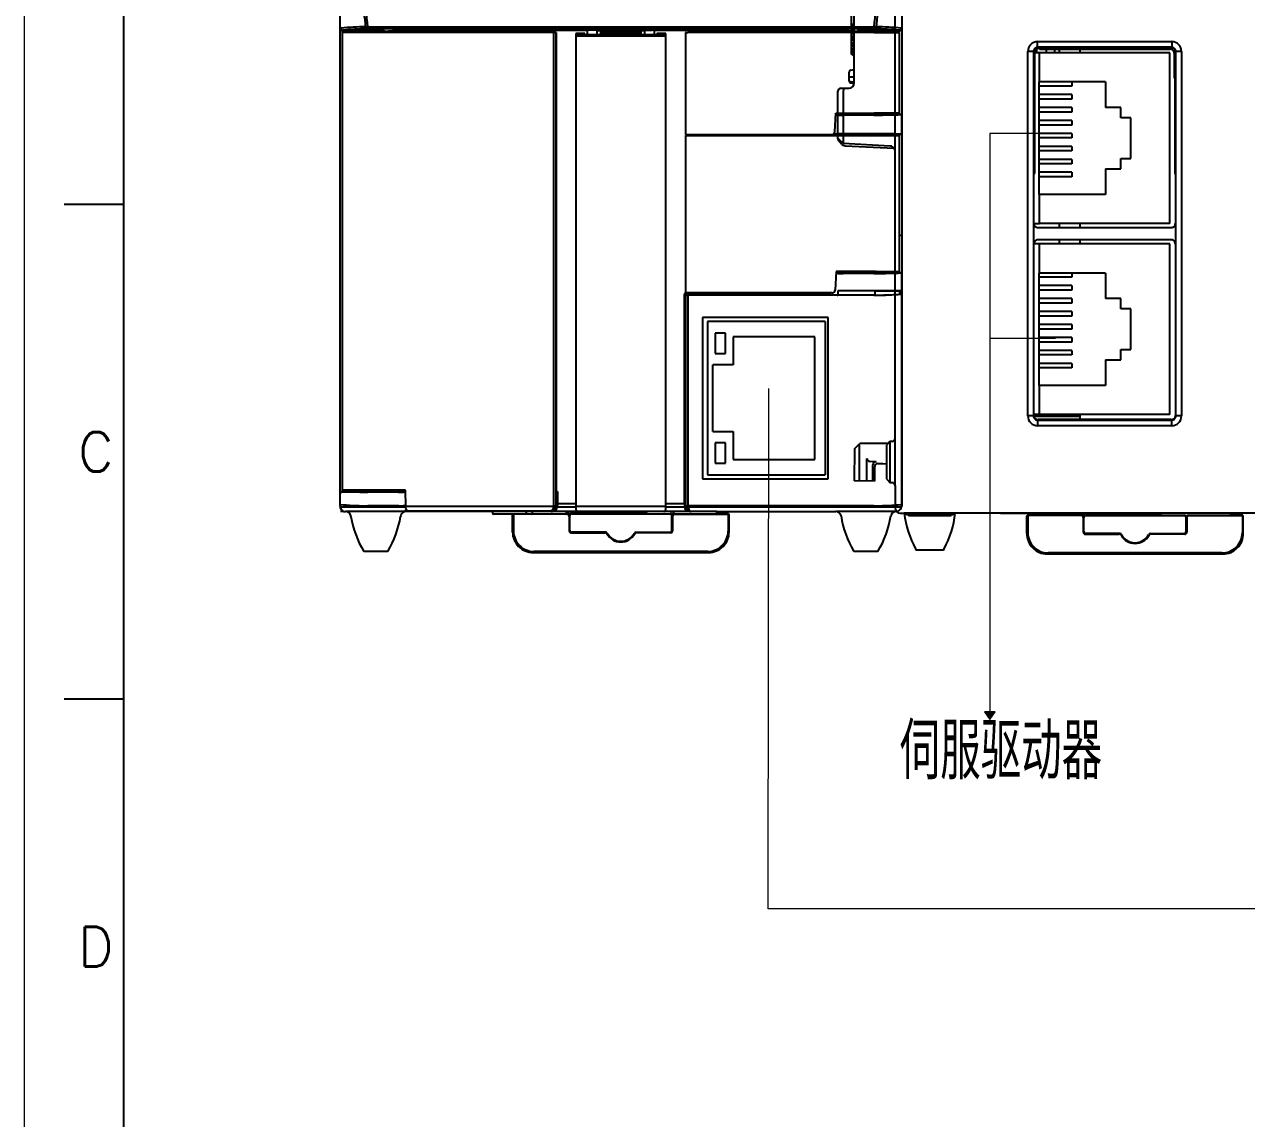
# Model space of a CAD drawing. Extents: x 33864 to 41687, y -3582 to -110.
# Drawn here: x 38964.3 to 39026.1, y -2805.8 to -2750.6 of the extents above; entities that cross this region are included whole.
import ezdxf
from ezdxf.enums import TextEntityAlignment as Align

# ---------------------------------------------------------------- set-up
doc = ezdxf.new("R2010")
doc.units = 0
doc.header["$MEASUREMENT"] = 0
for name, color, linetype in [('AE_BOR', 1, 'Continuous'), ('key_geometry', 2, 'Continuous'), ('细实线层', 7, 'Continuous')]:
    doc.layers.add(name, color=color, linetype=linetype)
doc.layers.add('Dimension', color=3, linetype='Continuous', lineweight=13)
doc.styles.add('WD', font='romans.shx', dxfattribs={"bigfont": 'gbcbig.shx'})
doc.styles.add('样式 8', font='arial.ttf')

# ---------------------------------------------------------------- blocks, each defined once
blk = doc.blocks.new('2')
at = {"layer": '细实线层', "lineweight": 0}
for p, q in [((39438.738, -2786.164), (39438.468, -2786.164)), ((39438.468, -2786.164), (39438.738, -2786.546)), ((39438.738, -2786.546), (39439.012, -2786.164)), ((39439.012, -2786.164), (39438.738, -2786.164))]:
    blk.add_line(p, q, dxfattribs=at)

msp = doc.modelspace()

# ---------------------------------------------------------------- linework, layer by layer
msp.add_line((38969.318, -2709.649), (38969.318, -2909.649))
at = {"layer": 'AE_BOR', "color": 1, "lineweight": 15}
msp.add_line((38964.315, -2914.649), (38964.315, -2704.649), dxfattribs=at)
at = {"layer": 'AE_BOR', "lineweight": 0}
for p, q in [((39015.583, -2756.066), (39013.099, -2756.066)), ((39013.099, -2766.41), (39016.409, -2766.41))]:
    msp.add_line(p, q, dxfattribs=at)
at = {"layer": 'AE_BOR'}
for p, q in [((38969.318, -2759.649), (38966.318, -2759.649)), ((38969.318, -2784.649), (38966.318, -2784.649))]:
    msp.add_line(p, q, dxfattribs=at)
at = {"layer": 'key_geometry', "color": 0, "linetype": 'Continuous'}
for p, q in [((38980.26, -2774.899), (38980.26, -2727.695)), ((39008.641, -2727.695), (39008.641, -2774.894)), ((39008.307, -2756.964), (39008.307, -2734.079)), ((39006.243, -2752.159), (39006.243, -2737.523)), ((39006.089, -2740.71), (39006.089, -2752.037)), ((38980.271, -2750.744), (38980.26, -2750.744)), ((38980.26, -2750.783), (38980.282, -2750.783)), ((38980.282, -2750.783), (38980.312, -2750.74)), ((38980.283, -2750.783), (38980.312, -2750.74)), ((38980.312, -2750.74), (38980.312, -2750.742)), ((38980.312, -2750.74), (38980.312, -2750.74)), ((38991.177, -2750.967), (38980.363, -2750.967)), ((38980.363, -2750.967), (38980.363, -2774.084)), ((38980.376, -2750.967), (38980.376, -2774.084)), ((38980.414, -2750.844), (38980.386, -2750.886)), ((38980.386, -2750.886), (38980.593, -2750.886)), ((38980.875, -2750.845), (38980.866, -2750.901)), ((38980.875, -2750.889), (38980.866, -2750.907)), ((38980.866, -2750.901), (38980.866, -2750.907)), ((38980.875, -2750.845), (38980.875, -2750.889)), ((38981.008, -2750.926), (38981.008, -2750.967)), ((38981.008, -2750.926), (38982.35, -2750.926)), ((38981.288, -2750.889), (38981.277, -2750.911)), ((38981.277, -2750.911), (38981.277, -2750.926)), ((38981.662, -2750.68), (38981.662, -2750.783)), ((38981.662, -2750.68), (39007.237, -2750.68)), ((39007.237, -2750.783), (38981.662, -2750.783)), ((38981.675, -2750.803), (38981.683, -2750.803)), ((38981.675, -2750.875), (38981.683, -2750.875)), ((38981.675, -2750.882), (38981.683, -2750.882)), ((38982.081, -2750.911), (38982.07, -2750.889)), ((38982.081, -2750.926), (38982.081, -2750.911)), ((38982.35, -2750.967), (38982.35, -2750.926)), ((38982.492, -2750.901), (38982.482, -2750.845)), ((38982.482, -2750.845), (38982.482, -2750.889)), ((38982.492, -2750.907), (38982.482, -2750.889)), ((38982.492, -2750.901), (38982.492, -2750.907)), ((38988.31, -2750.872), (38982.918, -2750.872)), ((38988.31, -2750.872), (38988.568, -2750.859)), ((38988.568, -2750.859), (38988.793, -2750.859)), ((38988.809, -2750.874), (38988.793, -2750.859)), ((38990.391, -2750.874), (38988.809, -2750.874)), ((38988.809, -2750.874), (38988.817, -2750.967)), ((38990.383, -2750.967), (38990.391, -2750.874)), ((38990.391, -2750.874), (38990.406, -2750.859)), ((38990.406, -2750.859), (38990.632, -2750.859)), ((38990.632, -2750.859), (38990.89, -2750.872)), ((38992.748, -2750.872), (38990.89, -2750.872)), ((38991.058, -2774.88), (38991.058, -2750.967)), ((38991.161, -2750.967), (38991.161, -2774.88)), ((38991.177, -2750.967), (38991.177, -2774.645)), ((38992.18, -2751.019), (38992.18, -2775.064)), ((38992.639, -2751.019), (38992.18, -2751.019)), ((38992.639, -2751.07), (38992.639, -2751.019)), ((38992.761, -2750.858), (38992.748, -2750.872)), ((38992.748, -2750.872), (38992.748, -2751.07)), ((38993.255, -2750.853), (38992.864, -2750.853)), ((38993.259, -2750.866), (38993.255, -2750.853)), ((38993.255, -2751.07), (38993.255, -2750.853)), ((38993.259, -2750.866), (38995.642, -2750.866)), ((38993.259, -2751.07), (38993.259, -2750.866)), ((38993.425, -2750.866), (38993.422, -2751.07)), ((38995.478, -2751.019), (38993.422, -2751.019)), ((38993.424, -2750.917), (38995.477, -2750.917)), ((38995.479, -2751.07), (38995.476, -2750.866)), ((38995.646, -2750.853), (38995.642, -2750.866)), ((38995.642, -2750.866), (38995.642, -2751.07)), ((38995.646, -2750.853), (38996.036, -2750.853)), ((38995.646, -2750.853), (38995.646, -2751.07)), ((38996.139, -2750.858), (38996.153, -2750.872)), ((38998.611, -2750.872), (38996.153, -2750.872)), ((38996.153, -2751.07), (38996.153, -2750.872)), ((38996.262, -2751.019), (38996.261, -2751.07)), ((38996.721, -2751.019), (38996.262, -2751.019)), ((38996.721, -2775.064), (38996.721, -2751.019)), ((38997.723, -2750.967), (38997.723, -2756.127)), ((38997.74, -2750.967), (38997.723, -2750.967)), ((38997.74, -2750.967), (38997.843, -2750.967)), ((39007.244, -2750.967), (38997.843, -2750.967)), ((38999.937, -2750.874), (38998.613, -2750.874)), ((38999.937, -2750.874), (38999.939, -2750.872)), ((39005.983, -2750.872), (38999.939, -2750.872)), ((39006.111, -2750.691), (39006.111, -2750.693)), ((39006.111, -2750.693), (39006.243, -2750.693)), ((39006.111, -2750.835), (39006.111, -2750.837)), ((39006.243, -2750.835), (39006.111, -2750.835)), ((39006.111, -2751.018), (39006.111, -2751.021)), ((39006.111, -2751.021), (39006.243, -2751.021)), ((39006.14, -2750.691), (39006.114, -2750.691)), ((39006.114, -2750.838), (39006.14, -2750.838)), ((39006.14, -2751.018), (39006.114, -2751.018)), ((39006.14, -2750.51), (39006.14, -2750.691)), ((39006.14, -2750.838), (39006.14, -2751.018)), ((39006.192, -2750.638), (39006.192, -2750.563)), ((39006.192, -2750.965), (39006.192, -2750.89)), ((39006.213, -2750.663), (39006.243, -2750.668)), ((39006.243, -2750.86), (39006.213, -2750.865)), ((39006.213, -2750.991), (39006.243, -2750.996)), ((39006.215, -2750.648), (39006.243, -2750.653)), ((39006.243, -2750.876), (39006.215, -2750.88)), ((39006.215, -2750.975), (39006.243, -2750.98)), ((39006.418, -2750.845), (39006.409, -2750.901)), ((39006.418, -2750.889), (39006.409, -2750.907)), ((39006.409, -2750.901), (39006.409, -2750.907)), ((39006.418, -2750.845), (39006.418, -2750.889)), ((39006.551, -2750.926), (39006.551, -2750.967)), ((39007.892, -2750.926), (39006.551, -2750.926)), ((39006.82, -2750.911), (39006.731, -2750.911)), ((39006.831, -2750.889), (39006.82, -2750.911)), ((39006.82, -2750.911), (39006.82, -2750.912)), ((39006.82, -2750.912), (39006.82, -2750.926)), ((39006.861, -2750.887), (39006.86, -2750.926)), ((39007.218, -2750.803), (39007.226, -2750.803)), ((39007.218, -2750.875), (39007.226, -2750.875)), ((39007.218, -2750.882), (39007.226, -2750.882)), ((39007.237, -2750.68), (39007.237, -2750.783)), ((39007.244, -2750.967), (39007.352, -2750.967)), ((39007.352, -2750.967), (39008.537, -2750.967)), ((39007.521, -2750.884), (39007.583, -2750.915)), ((39007.583, -2750.926), (39007.583, -2750.915)), ((39007.624, -2750.911), (39007.613, -2750.889)), ((39007.624, -2750.926), (39007.624, -2750.911)), ((39007.892, -2750.967), (39007.892, -2750.926)), ((39008.035, -2750.901), (39008.026, -2750.845)), ((39008.026, -2750.845), (39008.026, -2750.889)), ((39008.035, -2750.907), (39008.026, -2750.889)), ((39008.035, -2750.901), (39008.035, -2750.907)), ((39008.308, -2750.886), (39008.486, -2750.886)), ((39008.524, -2750.848), (39008.486, -2750.886)), ((39008.496, -2750.877), (39008.537, -2750.877)), ((39008.525, -2755.043), (39008.525, -2750.967)), ((39008.537, -2755.043), (39008.537, -2750.967)), ((38992.18, -2751.07), (38996.721, -2751.07)), ((38996.721, -2751.148), (38992.18, -2751.148)), ((39006.111, -2751.163), (39006.111, -2751.165)), ((39006.243, -2751.163), (39006.111, -2751.163)), ((39006.111, -2751.346), (39006.111, -2751.348)), ((39006.111, -2751.348), (39006.243, -2751.348)), ((39006.111, -2751.49), (39006.111, -2751.493)), ((39006.243, -2751.49), (39006.111, -2751.49)), ((39006.111, -2751.674), (39006.111, -2751.676)), ((39006.111, -2751.676), (39006.243, -2751.676)), ((39006.114, -2751.165), (39006.14, -2751.165)), ((39006.14, -2751.346), (39006.114, -2751.346)), ((39006.114, -2751.493), (39006.14, -2751.493)), ((39006.14, -2751.674), (39006.114, -2751.674)), ((39006.14, -2751.165), (39006.14, -2751.346)), ((39006.14, -2751.493), (39006.14, -2751.674)), ((39006.192, -2751.293), (39006.192, -2751.218)), ((39006.192, -2751.621), (39006.192, -2751.546)), ((39006.243, -2751.188), (39006.213, -2751.193)), ((39006.213, -2751.319), (39006.243, -2751.324)), ((39006.243, -2751.515), (39006.213, -2751.52)), ((39006.213, -2751.646), (39006.243, -2751.651)), ((39006.243, -2751.203), (39006.215, -2751.208)), ((39006.215, -2751.303), (39006.243, -2751.308)), ((39006.243, -2751.531), (39006.215, -2751.536)), ((39006.215, -2751.631), (39006.243, -2751.635)), ((39015.51, -2751.718), (39015.51, -2751.432)), ((39015.51, -2751.432), (39022.287, -2751.432)), ((39022.287, -2751.432), (39022.287, -2751.718)), ((39006.1, -2752.058), (39006.243, -2752.159)), ((39006.111, -2751.818), (39006.111, -2751.82)), ((39006.243, -2751.818), (39006.111, -2751.818)), ((39006.111, -2752.001), (39006.111, -2752.004)), ((39006.111, -2752.004), (39006.243, -2752.004)), ((39006.114, -2751.821), (39006.14, -2751.821)), ((39006.14, -2752.001), (39006.114, -2752.001)), ((39006.14, -2751.821), (39006.14, -2752.001)), ((39006.243, -2752.831), (39006.243, -2752.159)), ((39015.304, -2751.924), (39015.017, -2751.924)), ((39015.017, -2758.193), (39015.017, -2751.924)), ((39015.304, -2751.924), (39015.304, -2758.193)), ((39015.325, -2751.946), (39015.325, -2751.945)), ((39015.325, -2770.316), (39015.325, -2751.945)), ((39015.355, -2751.975), (39015.355, -2758.081)), ((39022.188, -2751.997), (39015.355, -2751.997)), ((39015.454, -2751.799), (39015.454, -2751.997)), ((39022.287, -2751.718), (39015.51, -2751.718)), ((39015.531, -2751.739), (39015.531, -2751.739)), ((39015.531, -2751.739), (39022.266, -2751.739)), ((39015.591, -2751.769), (39015.561, -2751.769)), ((39015.608, -2751.803), (39015.591, -2751.769)), ((39015.608, -2751.803), (39022.202, -2751.803)), ((39015.609, -2753.468), (39015.609, -2751.997)), ((39015.944, -2751.803), (39015.944, -2751.997)), ((39015.945, -2751.905), (39015.944, -2751.905)), ((39016.357, -2751.803), (39016.357, -2751.997)), ((39016.615, -2751.997), (39016.615, -2751.803)), ((39017.647, -2751.803), (39017.647, -2751.997)), ((39022.188, -2760.615), (39022.188, -2751.997)), ((39022.266, -2751.739), (39022.266, -2751.739)), ((39022.408, -2752.009), (39022.408, -2753.26)), ((39022.472, -2751.945), (39022.472, -2770.316)), ((39022.494, -2770.338), (39022.494, -2751.924)), ((39022.78, -2751.924), (39022.494, -2751.924)), ((39022.78, -2751.924), (39022.78, -2770.338)), ((39006.066, -2752.872), (39006.243, -2752.831)), ((39006.243, -2753.52), (39006.243, -2752.831)), ((39005.985, -2753.416), (39005.985, -2752.972)), ((39006.089, -2753.468), (39005.999, -2753.468)), ((39006.089, -2753.21), (39006.243, -2753.21)), ((39006.089, -2753.468), (39006.243, -2753.468)), ((39006.089, -2753.52), (39006.243, -2753.52)), ((39015.583, -2753.468), (39015.609, -2753.468)), ((39015.583, -2759.144), (39015.583, -2753.468)), ((39018.937, -2753.468), (39015.609, -2753.468)), ((39017.236, -2753.468), (39017.236, -2753.677)), ((39018.937, -2753.468), (39018.937, -2754.758)), ((39022.435, -2753.274), (39022.408, -2753.26)), ((39022.435, -2753.274), (39022.435, -2758.064)), ((39005.418, -2756.339), (39005.418, -2753.94)), ((39005.57, -2753.785), (39005.99, -2753.777)), ((39005.69, -2753.937), (39005.69, -2753.936)), ((39005.69, -2753.937), (39005.69, -2756.582)), ((39017.236, -2753.677), (39015.583, -2753.677)), ((39017.236, -2754.1), (39015.583, -2754.1)), ((39017.236, -2754.1), (39017.236, -2754.332)), ((39017.236, -2754.332), (39015.583, -2754.332)), ((39017.236, -2754.755), (39015.583, -2754.755)), ((39017.236, -2754.755), (39017.236, -2754.988)), ((39019.711, -2754.758), (39018.937, -2754.758)), ((39019.711, -2755.274), (39019.711, -2754.758)), ((39005.266, -2755.98), (39005.318, -2755.043)), ((39005.313, -2755.132), (39005.434, -2755.138)), ((39005.906, -2755.114), (39005.314, -2755.114)), ((39005.318, -2755.043), (39007.244, -2755.043)), ((39007.234, -2755.141), (39005.676, -2755.141)), ((39006.551, -2755.043), (39006.551, -2755.085)), ((39007.892, -2755.085), (39006.551, -2755.085)), ((39006.82, -2755.085), (39006.82, -2755.096)), ((39006.831, -2755.119), (39006.82, -2755.096)), ((39006.86, -2755.085), (39006.861, -2755.121)), ((39007.226, -2755.125), (39007.218, -2755.125)), ((39007.352, -2755.043), (39007.244, -2755.043)), ((39008.537, -2755.043), (39007.352, -2755.043)), ((39007.529, -2755.122), (39007.583, -2755.095)), ((39007.583, -2755.095), (39007.583, -2755.085)), ((39007.624, -2755.096), (39007.613, -2755.119)), ((39007.624, -2755.096), (39007.624, -2755.085)), ((39007.892, -2755.085), (39007.892, -2755.043)), ((39008.487, -2755.105), (39008.314, -2755.105)), ((39008.487, -2755.105), (39008.525, -2755.118)), ((39008.525, -2755.118), (39008.63, -2755.118)), ((39008.537, -2755.102), (39008.537, -2754.86)), ((39008.537, -2754.86), (39008.537, -2754.86)), ((39008.641, -2755.111), (39008.537, -2755.102)), ((39008.63, -2755.118), (39008.63, -2755.133)), ((39008.63, -2755.133), (39008.63, -2756.089)), ((39017.236, -2754.988), (39015.583, -2754.988)), ((39020.227, -2755.274), (39019.711, -2755.274)), ((39020.227, -2757.338), (39020.227, -2755.274)), ((39017.236, -2755.411), (39015.583, -2755.411)), ((39017.236, -2755.643), (39015.583, -2755.643)), ((39017.236, -2755.411), (39017.236, -2755.643)), ((38997.723, -2756.127), (39005.101, -2756.127)), ((38997.723, -2756.179), (39008.537, -2756.179)), ((38997.723, -2756.179), (38997.723, -2764.125)), ((39005.18, -2756.108), (39005.906, -2756.108)), ((39005.205, -2756.092), (39005.381, -2756.084)), ((39005.69, -2756.582), (39005.418, -2756.309)), ((39005.604, -2756.605), (39005.458, -2756.442)), ((39007.234, -2756.081), (39005.624, -2756.081)), ((39008.063, -2756.706), (39005.69, -2756.582)), ((39006.551, -2756.137), (39006.551, -2756.179)), ((39007.892, -2756.137), (39006.551, -2756.137)), ((39006.831, -2756.104), (39006.82, -2756.126)), ((39006.82, -2756.126), (39006.82, -2756.137)), ((39007.218, -2756.097), (39007.226, -2756.097)), ((39007.624, -2756.126), (39007.613, -2756.104)), ((39007.624, -2756.137), (39007.624, -2756.126)), ((39007.892, -2756.179), (39007.892, -2756.137)), ((39008.314, -2756.117), (39008.487, -2756.117)), ((39008.487, -2756.117), (39008.525, -2756.105)), ((39008.525, -2756.105), (39008.63, -2756.105)), ((39008.525, -2763.042), (39008.525, -2756.179)), ((39008.537, -2756.12), (39008.641, -2756.111)), ((39008.537, -2763.042), (39008.537, -2756.12)), ((39008.63, -2756.089), (39008.63, -2756.105)), ((39017.236, -2756.066), (39015.583, -2756.066)), ((39017.236, -2756.298), (39015.583, -2756.298)), ((39017.236, -2756.066), (39017.236, -2756.298)), ((39005.782, -2756.69), (39008.264, -2756.82)), ((39008.307, -2771.472), (39008.307, -2756.964)), ((39017.236, -2756.721), (39015.583, -2756.721)), ((39017.236, -2756.954), (39015.583, -2756.954)), ((39017.236, -2756.721), (39017.236, -2756.954)), ((39017.236, -2757.377), (39015.583, -2757.377)), ((39017.236, -2757.609), (39015.583, -2757.609)), ((39017.236, -2757.377), (39017.236, -2757.609)), ((39019.711, -2757.338), (39020.227, -2757.338)), ((39019.711, -2757.854), (39019.711, -2757.338)), ((39015.017, -2770.338), (39015.017, -2758.193)), ((39015.304, -2758.193), (39015.304, -2770.338)), ((39015.325, -2758.157), (39015.355, -2758.081)), ((39017.236, -2758.032), (39015.583, -2758.032)), ((39017.236, -2758.264), (39015.583, -2758.264)), ((39017.236, -2758.032), (39017.236, -2758.264)), ((39018.937, -2757.854), (39019.711, -2757.854)), ((39018.937, -2757.854), (39018.937, -2759.144)), ((39022.435, -2758.064), (39022.472, -2758.157)), ((39015.583, -2759.144), (39015.609, -2759.144)), ((39018.937, -2759.144), (39015.609, -2759.144)), ((39015.609, -2760.615), (39015.609, -2759.144)), ((39015.325, -2760.615), (39015.609, -2760.615)), ((39015.532, -2760.821), (39022.265, -2760.821)), ((39022.188, -2760.615), (39015.609, -2760.615)), ((39016.615, -2760.821), (39016.615, -2760.615)), ((39017.647, -2760.615), (39017.647, -2760.821)), ((39008.537, -2761.201), (39008.543, -2761.201)), ((39008.537, -2761.201), (39008.543, -2761.201)), ((39022.265, -2761.44), (39015.532, -2761.44)), ((39016.615, -2761.647), (39016.615, -2761.44)), ((39017.647, -2761.44), (39017.647, -2761.647)), ((39022.188, -2761.647), (39015.325, -2761.647)), ((39015.609, -2763.117), (39015.609, -2761.647)), ((39022.188, -2770.264), (39022.188, -2761.647)), ((39005.338, -2763.042), (39005.286, -2763.978)), ((39005.333, -2763.131), (39005.435, -2763.136)), ((39005.906, -2763.112), (39005.334, -2763.112)), ((39007.244, -2763.042), (39005.338, -2763.042)), ((39007.234, -2763.139), (39005.678, -2763.139)), ((39006.551, -2763.042), (39006.551, -2763.083)), ((39007.892, -2763.083), (39006.551, -2763.083)), ((39006.82, -2763.083), (39006.82, -2763.094)), ((39006.831, -2763.117), (39006.82, -2763.094)), ((39006.86, -2763.083), (39006.861, -2763.119)), ((39007.218, -2763.123), (39007.226, -2763.123)), ((39007.352, -2763.042), (39007.244, -2763.042)), ((39007.352, -2763.042), (39008.525, -2763.042)), ((39007.582, -2763.119), (39007.583, -2763.083)), ((39007.624, -2763.094), (39007.613, -2763.117)), ((39007.624, -2763.094), (39007.624, -2763.083)), ((39007.892, -2763.083), (39007.892, -2763.042)), ((39008.487, -2763.103), (39008.314, -2763.103)), ((39008.487, -2763.103), (39008.525, -2763.116)), ((39008.537, -2763.042), (39008.525, -2763.042)), ((39008.525, -2763.116), (39008.63, -2763.116)), ((39008.537, -2763.1), (39008.537, -2763.042)), ((39008.641, -2763.109), (39008.537, -2763.1)), ((39008.63, -2763.116), (39008.63, -2763.131)), ((39008.63, -2763.131), (39008.63, -2764.01)), ((39015.583, -2768.793), (39015.583, -2763.117)), ((39018.937, -2763.117), (39015.583, -2763.117)), ((39017.236, -2763.326), (39015.583, -2763.326)), ((39017.236, -2763.117), (39017.236, -2763.326)), ((39018.937, -2763.117), (39018.937, -2764.407)), ((39005.422, -2764.022), (39005.41, -2764.236)), ((39007.277, -2764.022), (39005.422, -2764.022)), ((39007.234, -2764.017), (39005.629, -2764.017)), ((39007.277, -2764.022), (39007.277, -2764.017)), ((39008.528, -2764.022), (39007.277, -2764.022)), ((39007.277, -2764.022), (39007.277, -2764.236)), ((39008.63, -2764.01), (39008.528, -2764.022)), ((39008.528, -2764.022), (39008.528, -2764.193)), ((39008.641, -2764.017), (39008.537, -2764.022)), ((39008.537, -2764.022), (39008.537, -2764.177)), ((39008.543, -2764.022), (39008.543, -2764.177)), ((39017.236, -2763.749), (39015.583, -2763.749)), ((39017.236, -2763.982), (39015.583, -2763.982)), ((39017.236, -2763.749), (39017.236, -2763.982)), ((38997.837, -2764.177), (38997.65, -2764.177)), ((38997.65, -2764.177), (38997.739, -2764.236)), ((38997.65, -2764.177), (38997.65, -2774.782)), ((38997.723, -2764.125), (38997.74, -2764.125)), ((38997.739, -2774.872), (38997.739, -2764.236)), ((38997.843, -2764.125), (38997.74, -2764.125)), ((38997.837, -2764.125), (38997.837, -2764.177)), ((38997.843, -2764.173), (38997.837, -2764.177)), ((39007.234, -2764.24), (38997.842, -2764.24)), ((38997.842, -2764.24), (38997.842, -2774.877)), ((38997.847, -2764.125), (38997.843, -2764.173)), ((39005.121, -2764.125), (38997.843, -2764.125)), ((38999.056, -2764.173), (38997.843, -2764.173)), ((38999.052, -2764.125), (38999.056, -2764.173)), ((38999.056, -2764.173), (38999.062, -2764.177)), ((38999.062, -2764.177), (38999.062, -2764.125)), ((39004.782, -2764.177), (38999.062, -2764.177)), ((39004.784, -2764.125), (39004.782, -2764.177)), ((39004.782, -2764.177), (39005.374, -2764.234)), ((39007.277, -2764.236), (39005.41, -2764.236)), ((39008.63, -2764.193), (39008.528, -2764.193)), ((39008.641, -2764.182), (39008.537, -2764.177)), ((39008.63, -2764.193), (39008.63, -2774.806)), ((39017.236, -2764.405), (39015.583, -2764.405)), ((39017.236, -2764.637), (39015.583, -2764.637)), ((39017.236, -2764.405), (39017.236, -2764.637)), ((39019.711, -2764.407), (39018.937, -2764.407)), ((39019.711, -2764.923), (39019.711, -2764.407)), ((39017.236, -2765.06), (39015.583, -2765.06)), ((39017.236, -2765.06), (39017.236, -2765.292)), ((39020.227, -2764.923), (39019.711, -2764.923)), ((39020.227, -2766.987), (39020.227, -2764.923)), ((39004.925, -2765.364), (38998.578, -2765.364)), ((38998.578, -2765.364), (38998.578, -2773.516)), ((39004.771, -2765.57), (38998.836, -2765.57)), ((38998.836, -2765.57), (38998.836, -2773.31)), ((39004.771, -2765.57), (39004.771, -2773.31)), ((39004.925, -2773.516), (39004.925, -2765.364)), ((39017.236, -2765.292), (39015.583, -2765.292)), ((39017.236, -2765.715), (39015.583, -2765.715)), ((39017.236, -2765.715), (39017.236, -2765.948)), ((38999.739, -2766.15), (38999.223, -2766.15)), ((38999.223, -2766.15), (38999.223, -2767.182)), ((38999.739, -2767.182), (38999.739, -2766.15)), ((39004.255, -2766.344), (39000.126, -2766.344)), ((39000.126, -2766.344), (39000.126, -2767.763)), ((39004.255, -2772.536), (39004.255, -2766.344)), ((39017.236, -2765.948), (39015.583, -2765.948)), ((39017.236, -2766.371), (39015.583, -2766.371)), ((39017.236, -2766.371), (39017.236, -2766.603)), ((39017.236, -2766.603), (39015.583, -2766.603)), ((39017.236, -2767.026), (39015.583, -2767.026)), ((39017.236, -2767.026), (39017.236, -2767.258)), ((39019.711, -2766.987), (39020.227, -2766.987)), ((39019.711, -2767.503), (39019.711, -2766.987)), ((38999.223, -2767.182), (38999.739, -2767.182)), ((39017.236, -2767.258), (39015.583, -2767.258)), ((39017.236, -2767.681), (39015.583, -2767.681)), ((39017.236, -2767.681), (39017.236, -2767.914)), ((39018.937, -2767.503), (39019.711, -2767.503)), ((39018.937, -2767.503), (39018.937, -2768.793)), ((39000.126, -2767.763), (38999.094, -2767.763)), ((38999.094, -2771.117), (38999.094, -2767.763)), ((39017.236, -2767.914), (39015.583, -2767.914)), ((39018.937, -2768.793), (39015.583, -2768.793)), ((39015.609, -2770.264), (39015.609, -2768.793)), ((39015.304, -2770.338), (39015.017, -2770.338)), ((39022.188, -2770.264), (39015.325, -2770.264)), ((39015.325, -2770.316), (39015.325, -2770.316)), ((39015.329, -2770.354), (39017.647, -2770.354)), ((39015.51, -2770.544), (39022.287, -2770.544)), ((39015.51, -2770.544), (39015.51, -2770.83)), ((39015.532, -2770.522), (39015.531, -2770.522)), ((39022.265, -2770.522), (39015.532, -2770.522)), ((39017.647, -2770.264), (39017.647, -2770.522)), ((39022.266, -2770.522), (39022.265, -2770.522)), ((39022.287, -2770.83), (39022.287, -2770.544)), ((39022.472, -2770.316), (39022.472, -2770.316)), ((39022.78, -2770.338), (39022.494, -2770.338)), ((38999.094, -2771.117), (39000.126, -2771.117)), ((39000.126, -2771.117), (39000.126, -2772.536)), ((39022.287, -2770.83), (39015.51, -2770.83)), ((38999.739, -2771.698), (38999.223, -2771.698)), ((38999.223, -2771.698), (38999.223, -2772.73)), ((38999.739, -2772.73), (38999.739, -2771.698)), ((39006.258, -2771.992), (39006.244, -2773.61)), ((39006.258, -2771.992), (39006.52, -2771.735)), ((39006.502, -2773.615), (39006.517, -2771.888)), ((39007.957, -2771.735), (39006.52, -2771.735)), ((39007.957, -2771.735), (39007.895, -2771.804)), ((39007.895, -2772.748), (39007.895, -2771.804)), ((39008.049, -2771.632), (39007.957, -2771.735)), ((39008.161, -2771.626), (39008.049, -2771.632)), ((39008.049, -2771.632), (39008.049, -2773.695)), ((39008.307, -2773.855), (39008.307, -2771.472)), ((39000.126, -2772.536), (39004.255, -2772.536)), ((39006.877, -2773.623), (39006.887, -2772.485)), ((39007.35, -2772.657), (39007.033, -2772.641)), ((38999.223, -2772.73), (38999.739, -2772.73)), ((39007.187, -2773.629), (39007.187, -2772.803)), ((39007.276, -2772.894), (39007.276, -2773.631)), ((39007.43, -2772.737), (39007.688, -2772.737)), ((39007.688, -2772.737), (39007.895, -2772.748)), ((39007.895, -2773.523), (39007.895, -2772.748)), ((38998.578, -2773.516), (39004.925, -2773.516)), ((38998.836, -2773.31), (39004.771, -2773.31)), ((39007.276, -2773.631), (39006.244, -2773.61)), ((39007.895, -2773.523), (39008.049, -2773.695)), ((39008.049, -2773.695), (39008.161, -2773.701)), ((39008.307, -2773.855), (39008.307, -2774.985)), ((38980.271, -2774.806), (38980.271, -2774.261)), ((38983.563, -2774.084), (38980.363, -2774.084)), ((38980.419, -2774.158), (38980.374, -2774.158)), ((38980.374, -2774.158), (38980.374, -2774.162)), ((38980.457, -2774.146), (38980.419, -2774.158)), ((38980.587, -2774.146), (38980.457, -2774.146)), ((38981.008, -2774.084), (38981.008, -2774.125)), ((38981.008, -2774.125), (38982.35, -2774.125)), ((38981.318, -2774.125), (38981.319, -2774.162)), ((38983.219, -2774.182), (38981.667, -2774.182)), ((38982.04, -2774.162), (38982.04, -2774.125)), ((38982.35, -2774.125), (38982.35, -2774.084)), ((38982.918, -2774.084), (38982.918, -2774.15)), ((38983.564, -2774.15), (38982.918, -2774.15)), ((38983.462, -2774.179), (38983.564, -2774.174)), ((38983.578, -2774.887), (38983.563, -2774.084)), ((38991.251, -2774.15), (38991.177, -2774.15)), ((38991.177, -2774.168), (38991.197, -2774.168)), ((38991.197, -2774.168), (38991.251, -2774.15)), ((38991.197, -2774.168), (38991.197, -2774.836)), ((38991.251, -2774.15), (38991.251, -2774.782)), ((38980.277, -2774.923), (38980.271, -2774.806)), ((38980.277, -2774.923), (38983.579, -2774.923)), ((38983.232, -2774.877), (38981.667, -2774.877)), ((38983.474, -2774.868), (38983.577, -2774.853)), ((38983.578, -2774.887), (38991.058, -2774.887)), ((38991.058, -2774.88), (38991.161, -2774.88)), ((38991.058, -2774.887), (38991.058, -2774.88)), ((38991.161, -2774.892), (38991.058, -2774.887)), ((38991.161, -2774.88), (38991.192, -2774.91)), ((38991.161, -2774.88), (38991.161, -2774.892)), ((38991.192, -2774.669), (38991.177, -2774.645)), ((38991.191, -2774.923), (38991.236, -2774.923)), ((38991.192, -2774.91), (38991.192, -2774.669)), ((38991.197, -2774.836), (38991.192, -2774.836)), ((38991.251, -2774.782), (38991.197, -2774.836)), ((38991.242, -2774.791), (38991.236, -2774.923)), ((38991.236, -2774.923), (38992.18, -2774.923)), ((38992.18, -2774.782), (38991.251, -2774.782)), ((38992.18, -2774.899), (38996.721, -2774.899)), ((38997.65, -2774.782), (38996.721, -2774.782)), ((38996.721, -2774.923), (39008.624, -2774.923)), ((38997.65, -2774.782), (38997.739, -2774.872)), ((38997.659, -2774.791), (38997.665, -2774.923)), ((38997.755, -2774.923), (38997.752, -2774.874)), ((39007.234, -2774.877), (38997.842, -2774.877)), ((38997.855, -2774.876), (38997.858, -2774.923)), ((39007.234, -2774.877), (39007.342, -2774.876)), ((39008.63, -2774.806), (39008.624, -2774.923)), ((38983.58, -2775.168), (38980.534, -2775.168)), ((38980.812, -2775.412), (38980.807, -2775.384)), ((38983.326, -2775.384), (38983.321, -2775.412)), ((38983.829, -2775.168), (38983.58, -2775.168)), ((38983.829, -2775.168), (38983.671, -2775.145)), ((38990.911, -2775.145), (38983.671, -2775.145)), ((38987.942, -2775.168), (38983.829, -2775.168)), ((38999.301, -2775.168), (38987.942, -2775.168)), ((38987.942, -2775.168), (38987.958, -2775.256)), ((38988.046, -2775.297), (38988.008, -2775.297)), ((38988.997, -2775.297), (38988.046, -2775.297)), ((38988.981, -2775.347), (38988.997, -2775.297)), ((38988.981, -2776.2), (38988.981, -2775.347)), ((38991.662, -2775.297), (38988.997, -2775.297)), ((38989.03, -2775.297), (38989.03, -2776.15)), ((38989.651, -2775.168), (38989.664, -2775.254)), ((38989.989, -2775.168), (38989.976, -2775.254)), ((38990.934, -2775.168), (38990.911, -2775.145)), ((38991.731, -2775.295), (38991.674, -2775.295)), ((38991.747, -2775.28), (38991.7, -2775.28)), ((38991.712, -2775.256), (38991.728, -2775.168)), ((38991.731, -2775.295), (38991.747, -2775.28)), ((38991.747, -2775.168), (38991.747, -2775.28)), ((38991.85, -2775.383), (38991.834, -2775.398)), ((38991.834, -2775.398), (38991.834, -2776.133)), ((38991.869, -2776.098), (38991.869, -2775.39)), ((38991.957, -2775.169), (38993.186, -2775.169)), ((38993.158, -2775.273), (38991.957, -2775.273)), ((38991.972, -2775.287), (38996.929, -2775.287)), ((38993.165, -2775.267), (38993.158, -2775.273)), ((38993.165, -2775.267), (38993.192, -2775.168)), ((38995.736, -2775.267), (38993.165, -2775.267)), ((38993.186, -2775.168), (38993.186, -2775.169)), ((38995.736, -2775.267), (38995.709, -2775.168)), ((38995.715, -2775.168), (38995.715, -2775.169)), ((38996.943, -2775.169), (38995.715, -2775.169)), ((38995.736, -2775.267), (38995.743, -2775.273)), ((38995.743, -2775.273), (38996.943, -2775.273)), ((38997.032, -2776.098), (38997.032, -2775.39)), ((38997.051, -2775.383), (38997.066, -2775.398)), ((38997.066, -2775.398), (38997.066, -2776.133)), ((38997.154, -2775.28), (38999.292, -2775.28)), ((38997.17, -2775.295), (38999.871, -2775.295)), ((38999.301, -2775.271), (38999.292, -2775.28)), ((38999.301, -2775.271), (38999.301, -2775.168)), ((38999.301, -2775.168), (39005.321, -2775.168)), ((38999.895, -2775.271), (38999.301, -2775.271)), ((38999.871, -2775.295), (38999.871, -2776.15)), ((38999.92, -2775.347), (38999.895, -2775.271)), ((38999.92, -2776.2), (38999.92, -2775.347)), ((39007.24, -2775.168), (39005.321, -2775.168)), ((39008.348, -2775.168), (39007.24, -2775.168)), ((39008.348, -2775.168), (39008.366, -2775.168)), ((39008.565, -2775.243), (39008.772, -2775.243)), ((39011.352, -2775.243), (39008.772, -2775.243)), ((39008.772, -2775.244), (39008.772, -2775.243)), ((39009.351, -2775.244), (39008.772, -2775.244)), ((39008.794, -2775.292), (39008.778, -2775.291)), ((39011.33, -2775.292), (39008.794, -2775.292)), ((39008.988, -2775.357), (39008.794, -2775.292)), ((39009.087, -2775.365), (39011.037, -2775.365)), ((39009.351, -2775.243), (39009.351, -2775.244)), ((39009.477, -2775.265), (39009.351, -2775.244)), ((39010.303, -2775.266), (39009.563, -2775.266)), ((39010.458, -2775.265), (39010.457, -2775.243)), ((39011.33, -2775.292), (39011.135, -2775.357)), ((39011.346, -2775.291), (39011.33, -2775.292)), ((39011.667, -2775.243), (39011.352, -2775.243)), ((39025.284, -2775.243), (39011.667, -2775.243)), ((39011.667, -2775.244), (39011.667, -2775.243)), ((39015.583, -2775.279), (39011.667, -2775.244)), ((39014.964, -2775.422), (39014.989, -2775.347)), ((39014.964, -2776.276), (39014.964, -2775.422)), ((39014.989, -2775.347), (39015.583, -2775.347)), ((39014.989, -2775.347), (39015.013, -2775.371)), ((39015.013, -2775.371), (39015.013, -2776.226)), ((39017.714, -2775.371), (39015.013, -2775.371)), ((39015.583, -2775.347), (39015.583, -2775.279)), ((39017.854, -2775.326), (39015.583, -2775.306)), ((39015.583, -2775.347), (39015.592, -2775.356)), ((39017.73, -2775.356), (39015.592, -2775.356)), ((39017.833, -2775.459), (39017.818, -2775.474)), ((39017.818, -2775.474), (39017.818, -2776.208)), ((39017.852, -2776.174), (39017.852, -2775.466)), ((39017.854, -2775.326), (39017.854, -2775.243)), ((39019.141, -2775.348), (39017.941, -2775.348)), ((39017.955, -2775.363), (39022.912, -2775.363)), ((39019.148, -2775.343), (39019.141, -2775.348)), ((39019.148, -2775.343), (39019.175, -2775.243)), ((39021.719, -2775.343), (39019.148, -2775.343)), ((39021.719, -2775.343), (39021.692, -2775.243)), ((39021.719, -2775.343), (39021.726, -2775.348)), ((39021.726, -2775.348), (39022.927, -2775.348)), ((39023.015, -2776.174), (39023.015, -2775.466)), ((39023.034, -2775.459), (39023.05, -2775.474)), ((39023.05, -2775.474), (39023.05, -2776.208)), ((39023.138, -2775.356), (39025.275, -2775.356)), ((39023.153, -2775.371), (39025.854, -2775.371)), ((39025.284, -2775.347), (39025.275, -2775.356)), ((39029.859, -2775.243), (39025.284, -2775.243)), ((39025.284, -2775.347), (39025.284, -2775.243)), ((39025.878, -2775.347), (39025.284, -2775.347)), ((39025.878, -2775.347), (39025.854, -2775.371)), ((39025.854, -2775.371), (39025.854, -2776.226)), ((39025.903, -2775.422), (39025.878, -2775.347)), ((39025.903, -2776.276), (39025.903, -2775.422)), ((38991.938, -2776.236), (38993.655, -2776.236)), ((38993.675, -2776.201), (38991.972, -2776.201)), ((38995.225, -2776.201), (38996.929, -2776.201)), ((38996.963, -2776.236), (38995.246, -2776.236)), ((39017.921, -2776.311), (39019.638, -2776.311)), ((39019.659, -2776.277), (39017.955, -2776.277)), ((39021.209, -2776.277), (39022.912, -2776.277)), ((39022.947, -2776.311), (39021.229, -2776.311)), ((38982.673, -2777.18), (38981.459, -2777.18)), ((38990.013, -2777.232), (38998.888, -2777.232)), ((38998.839, -2777.182), (38990.062, -2777.182)), ((39007.442, -2777.18), (39006.227, -2777.18)), ((39009.431, -2777.106), (39010.693, -2777.106)), ((39015.996, -2777.307), (39024.871, -2777.307)), ((39024.822, -2777.258), (39016.045, -2777.258))]:
    msp.add_line(p, q, dxfattribs=at)
for centre, radius, start, end in [((38971.633, -2751.338), 10.051, 3.75885, 13.86548), ((39017.268, -2751.338), 10.051, 166.13452, 176.24115), ((38974.092, -2751.157), 7.477, 3.64459, 14.38162), ((39014.809, -2751.157), 7.477, 165.61838, 176.35541), ((38980.376, -2751.482), 0.745, 94.98492, 98.15714), ((38980.386, -2750.783), 0.103, 180.14512, 269.89868), ((38981.806, -2768.778), 18.097, 90.79843, 94.73713), ((38980.416, -2750.74), 0.104, 181.19944, 269.02482), ((38980.819, -2750.973), 0.442, 168.70371, 179.23719), ((38981.824, -2766.743), 15.961, 90.81254, 95.06672), ((38981.198, -2742.161), 8.746, 266.03271, 267.82069), ((38980.561, -2751.124), 0.24, 40.89708, 82.34312), ((38981.551, -2697.862), 53.05, 269.25976, 269.70364), ((38981.478, -2754.728), 3.929, 87.12501, 98.82288), ((38981.477, -2762.575), 11.702, 89.03271, 92.94985), ((38981.586, -2756.93), 6.048, 89.15765, 92.8247), ((38981.784, -2758.14), 7.462, 90.9382, 91.76966), ((38981.752, -2750.68), 0.198, 180.64401, 201.36804), ((38981.611, -2750.741), 0.0447, 194.73582, 252.32899), ((38981.661, -2753.512), 2.729, 89.97715, 91.34138), ((38981.88, -2754.728), 3.929, 81.17705, 92.87506), ((38981.88, -2762.575), 11.702, 87.05013, 90.96731), ((38981.785, -2756.155), 5.274, 86.90609, 91.11157), ((38981.805, -2697.646), 53.266, 270.29618, 270.73826), ((38982.328, -2745.343), 5.56, 271.68307, 276.08276), ((38992.841, -2751.411), 0.558, 87.54316, 98.15036), ((38996.06, -2751.411), 0.558, 81.84975, 92.45673), ((39006.582, -2745.196), 5.708, 263.97396, 268.26019), ((39006.114, -2750.716), 0.0258, 90.02144, 179.97857), ((39006.114, -2750.812), 0.0258, 180.00955, 269.99045), ((39006.114, -2751.044), 0.0258, 90.04834, 179.95166), ((39006.218, -2750.638), 0.0258, 180.01145, 260.52642), ((39006.218, -2750.89), 0.0258, 97.80988, 179.97823), ((39006.218, -2750.965), 0.0258, 180.01145, 260.52642), ((39006.211, -2750.667), 0.0198, 79.07013, 135.64281), ((39006.211, -2750.861), 0.0197, 224.18141, 281.11683), ((39006.211, -2750.995), 0.0198, 79.07013, 135.64281), ((39007.063, -2700.68), 50.232, 269.25378, 269.62149), ((39007.021, -2754.728), 3.929, 87.12495, 98.82294), ((39007.021, -2762.575), 11.702, 89.03269, 92.94987), ((39007.169, -2729.638), 21.277, 268.82178, 269.06043), ((39007.129, -2756.93), 6.049, 89.15767, 92.82467), ((39007.423, -2754.728), 3.929, 81.17707, 92.87505), ((39007.424, -2762.575), 11.702, 87.05013, 90.96731), ((39007.328, -2756.155), 5.274, 86.90608, 91.11158), ((39007.138, -2758.072), 7.393, 88.36438, 89.2336), ((39007.239, -2753.458), 2.675, 88.59349, 90.03524), ((39007.29, -2750.741), 0.0447, 287.67101, 345.26418), ((39007.094, -2766.227), 15.445, 84.68596, 89.22003), ((39007.149, -2750.68), 0.198, 338.63196, 359.35599), ((39007.251, -2765.346), 14.664, 84.60384, 89.61741), ((39007.35, -2697.861), 53.051, 270.29637, 270.74023), ((39007.712, -2742.332), 8.575, 272.16145, 273.98517), ((39008.892, -2750.973), 0.415, 167.92958, 179.15197), ((39008.522, -2750.734), 0.114, 271.6802, 314.13534), ((39008.537, -2750.774), 0.103, 269.9604, 359.96048), ((39008.537, -2750.734), 0.103, 307.96369, 0.00901), ((39008.533, -2750.746), 0.0972, 314.19161, 359.6551), ((39006.114, -2751.139), 0.0258, 180.01128, 269.98872), ((39006.114, -2751.372), 0.0258, 90.00955, 179.99045), ((39006.114, -2751.467), 0.0258, 180.00955, 269.99045), ((39006.114, -2751.699), 0.0258, 90.01128, 179.98872), ((39006.218, -2751.218), 0.0258, 97.80988, 179.97823), ((39006.218, -2751.293), 0.0258, 180.01145, 260.52642), ((39006.218, -2751.546), 0.0258, 97.80988, 179.97823), ((39006.218, -2751.621), 0.0258, 180.01145, 260.52642), ((39006.211, -2751.189), 0.0197, 224.18141, 281.11683), ((39006.211, -2751.323), 0.0198, 79.07013, 135.64281), ((39006.211, -2751.516), 0.0197, 224.18141, 281.11683), ((39006.211, -2751.65), 0.0198, 79.07013, 135.64281), ((39015.509, -2751.924), 0.492, 89.9734, 180.0266), ((39022.288, -2751.924), 0.492, 359.97318, 90.02671), ((39006.114, -2751.795), 0.0258, 180.01128, 269.98872), ((39006.114, -2752.027), 0.0258, 90.00955, 179.99045), ((39006.114, -2752.037), 0.0258, 180, 235.00808), ((39006.104, -2752.041), 0.0145, 196.53584, 255.56643), ((39006.4, -2751.365), 0.752, 246.48009, 253.55187), ((39006.208, -2752.036), 0.0547, 248.34801, 302.39117), ((39006.22, -2752.065), 0.0235, 315.94065, 3.25996), ((39015.508, -2751.923), 0.205, 89.6823, 180.3177), ((39015.532, -2751.946), 0.207, 90.13027, 179.86973), ((39015.561, -2751.975), 0.206, 89.99366, 180.00687), ((39022.202, -2752.009), 0.206, 359.99379, 90.00594), ((39022.265, -2751.946), 0.207, 0.12987, 89.87013), ((39022.289, -2751.923), 0.205, 359.6823, 90.3177), ((39006.089, -2752.972), 0.103, 102.80427, 180), ((39006.016, -2753.163), 0.0311, 188.2452, 246.27313), ((39006.089, -2753.416), 0.103, 180.00021, 269.99988), ((39005.985, -2753.52), 0.258, 271.0002, 359.99981), ((39006.081, -2753.042), 0.168, 242.53617, 272.56173), ((39005.573, -2753.94), 0.155, 90.99994, 180), ((39005.969, -2753.926), 0.279, 158.31333, 182.27109), ((39005.77, -2753.844), 0.0641, 103.99149, 161.18431), ((39005.641, -2748.055), 7.086, 268.31901, 270.28153), ((39005.855, -2755.03), 0.0986, 301.25138, 351.90691), ((39006.754, -2775.233), 20.137, 89.81243, 92.41407), ((39007.116, -2749.851), 5.275, 266.90639, 271.11127), ((39007.315, -2749.077), 6.049, 269.15767, 272.82467), ((39007.236, -2741.517), 13.624, 269.99168, 270.44533), ((39007.144, -2707.98), 47.161, 270.23973, 271.8057), ((39007.474, -2794.133), 39.037, 88.76702, 89.77979), ((39005.106, -2755.967), 0.16, 268.33269, 355.1163), ((39005.586, -2762.938), 6.857, 89.68381, 91.71465), ((39005.573, -2756.339), 0.155, 180.00088, 222.00002), ((39005.796, -2756.432), 0.258, 222.00033, 266.99936), ((39006.754, -2735.983), 20.143, 267.58638, 270.18735), ((39005.837, -2756.204), 0.117, 12.29481, 54.34523), ((39007.129, -2762.142), 6.046, 89.15711, 92.8258), ((39007.328, -2761.372), 5.276, 86.90654, 91.11055), ((39007.235, -2769.701), 13.62, 89.55359, 90.00735), ((39007.145, -2803.214), 47.133, 88.19383, 89.76073), ((39007.475, -2717.134), 38.993, 270.21963, 271.23356), ((39008.332, -2756.336), 0.22, 94.60506, 134.16618), ((39008.693, -2756.177), 0.215, 163.79774, 180.40233), ((39008.049, -2756.964), 0.258, 33.90912, 87), ((39008.049, -2756.964), 0.258, 0, 33.90912), ((39015.532, -2760.615), 0.206, 179.99759, 270.00241), ((39022.265, -2760.615), 0.206, 269.99732, 0.00268), ((39008.566, -2760.92), 0.282, 265.24535, 285.28822), ((39008.566, -2760.92), 0.282, 265.24297, 285.29394), ((39015.532, -2761.647), 0.206, 89.99729, 180.00271), ((39022.265, -2761.647), 0.206, 359.99732, 90.00268), ((39005.643, -2756.061), 7.078, 268.31757, 270.28251), ((39005.855, -2763.028), 0.0987, 301.25632, 351.88991), ((39006.754, -2783.234), 20.14, 89.81249, 92.41377), ((39007.116, -2757.849), 5.276, 266.90646, 271.11091), ((39007.315, -2757.076), 6.048, 269.15752, 272.8251), ((39007.236, -2749.585), 13.554, 269.99102, 270.44701), ((39007.145, -2716.002), 47.137, 270.23934, 271.8061), ((39007.474, -2802.117), 39.023, 88.76691, 89.78006), ((39008.331, -2762.887), 0.216, 225.46794, 265.5916), ((39008.693, -2763.043), 0.215, 179.59659, 196.20359), ((39005.126, -2763.965), 0.16, 268.33124, 355.11747), ((39005.608, -2767.19), 3.173, 89.62658, 93.36633), ((39007.234, -2768.918), 4.901, 89.49003, 89.99969), ((39007.346, -2641.005), 123.012, 269.96786, 270.59806), ((38997.818, -2763.406), 0.834, 264.5568, 271.64756), ((39005.442, -2763.459), 0.778, 264.97015, 267.62954), ((39007.236, -2757.445), 6.794, 269.9832, 270.89285), ((39007.079, -2740.395), 23.842, 270.47753, 273.48439), ((39007.144, -2740.634), 23.605, 270.48018, 273.61059), ((39015.509, -2770.338), 0.492, 179.97335, 270.02676), ((39015.508, -2770.339), 0.205, 179.68215, 270.31785), ((39015.531, -2770.316), 0.206, 180.04408, 269.95592), ((39022.266, -2770.316), 0.206, 270.04376, 359.95624), ((39022.289, -2770.339), 0.205, 269.68215, 0.31785), ((39022.288, -2770.338), 0.492, 269.97312, 0.02688), ((39006.365, -2771.886), 0.152, 359.38889, 44.28212), ((39008.153, -2771.472), 0.155, 273, 0), ((39007.042, -2772.486), 0.155, 179.50024, 266.99861), ((39007.337, -2772.806), 0.15, 84.8062, 178.86108), ((39007.43, -2772.892), 0.154, 89.97784, 180.7236), ((39008.153, -2773.855), 0.155, 0, 87), ((38980.363, -2774.264), 0.103, 101.69859, 179.9976), ((38980.363, -2774.275), 0.103, 137.66134, 179.99946), ((38980.37, -2774.261), 0.0991, 87.60406, 180.321), ((38980.374, -2774.261), 0.103, 90.00091, 147.05243), ((38981.862, -2719.196), 54.986, 268.44868, 269.68418), ((38980.251, -2774.086), 0.215, 343.78876, 0.41253), ((38980.569, -2773.926), 0.22, 274.60331, 314.16749), ((38981.454, -2815.062), 40.926, 90.18987, 91.21424), ((38981.679, -2758.903), 15.262, 268.64627, 271.35373), ((38981.665, -2760.589), 13.592, 269.55354, 270.00823), ((38982.025, -2803.564), 29.428, 88.26112, 89.9697), ((38983.257, -2767.362), 6.82, 269.68182, 271.71883), ((38980.518, -2774.899), 0.258, 179.99902, 238.19409), ((38981.758, -2759.104), 15.773, 264.58736, 269.27661), ((38980.534, -2774.91), 0.258, 183.00011, 234.28169), ((38980.534, -2774.91), 0.258, 234.28169, 269.99998), ((38981.665, -2770.348), 4.529, 268.65977, 270.02465), ((38983.267, -2772.517), 2.36, 269.15821, 275.04734), ((38983.413, -2774.89), 0.278, 269.56724, 316.28092), ((38983.85, -2774.934), 0.277, 170.28143, 229.71834), ((38990.814, -2774.919), 0.246, 293.349, 7.33459), ((38990.897, -2774.882), 0.264, 273.04636, 357.72499), ((38990.934, -2774.91), 0.258, 269.97327, 0.02664), ((38990.985, -2774.917), 0.251, 271.43797, 358.56217), ((38992.283, -2775.064), 0.103, 180, 270), ((38996.618, -2775.064), 0.103, 270, 0), ((38997.916, -2774.917), 0.251, 181.43748, 268.56238), ((38997.818, -2774.319), 0.558, 261.8481, 272.45761), ((38998.015, -2774.911), 0.26, 182.6567, 232.44268), ((38998.005, -2774.923), 0.245, 232.61617, 269.89385), ((38998.22, -2774.92), 0.363, 180.53634, 210.87105), ((38998.018, -2775.043), 0.125, 210.10849, 263.96404), ((39007.142, -2759.104), 15.773, 270.72339, 275.41264), ((39008.565, -2774.985), 0.258, 180, 270), ((39008.366, -2774.91), 0.258, 270, 317.06078), ((39008.383, -2774.894), 0.258, 312.0471, 360), ((39008.366, -2774.91), 0.258, 317.06078, 357), ((38980.552, -2775.426), 0.258, 9.28805, 90.00022), ((38985.899, -2774.551), 5.16, 189.60497, 210.62862), ((38978.233, -2774.551), 5.16, 329.37144, 350.39497), ((38983.58, -2775.426), 0.258, 89.99978, 170.71195), ((38988.008, -2775.245), 0.0516, 190.13619, 270.06713), ((38989.709, -2775.251), 0.0459, 183.96084, 267.17911), ((38989.93, -2775.25), 0.0466, 272.49599, 355.14461), ((38991.662, -2775.245), 0.0516, 270, 350.01345), ((38991.731, -2775.398), 0.103, 359.9958, 90.00323), ((38991.747, -2775.383), 0.103, 359.96156, 90.03747), ((38991.892, -2775.316), 0.139, 85.79426, 162.64054), ((38991.75, -2775.375), 0.101, 1.37938, 84.78382), ((38992.088, -2775.405), 0.239, 168.64494, 174.71025), ((38991.959, -2775.38), 0.108, 105.70225, 168.17196), ((38991.972, -2775.39), 0.103, 90.02078, 179.97913), ((38991.957, -2775.376), 0.206, 89.99997, 105.58885), ((38991.957, -2775.376), 0.103, 89.98175, 105.57379), ((38991.568, -2774.792), 1.661, 343.17146, 346.85687), ((38997.333, -2774.792), 1.661, 193.14313, 196.82854), ((38996.929, -2775.39), 0.103, 0.02064, 89.97944), ((38996.943, -2775.376), 0.206, 74.41075, 90.00042), ((38996.944, -2775.376), 0.103, 74.42621, 90.01878), ((38996.942, -2775.38), 0.108, 11.77067, 74.29835), ((38997.009, -2775.316), 0.139, 17.35945, 94.2061), ((38996.813, -2775.405), 0.239, 5.28294, 11.33064), ((38997.151, -2775.375), 0.101, 95.21677, 178.62003), ((38997.154, -2775.383), 0.103, 89.96147, 180.03844), ((38997.17, -2775.398), 0.103, 89.99647, 180.00344), ((38997.659, -2775.187), 1.636, 356.73188, 0.66243), ((39005.321, -2775.426), 0.258, 9.28828, 89.99999), ((39010.668, -2774.551), 5.16, 189.28825, 210.62864), ((39003.001, -2774.551), 5.16, 329.37135, 350.71174), ((39008.348, -2775.426), 0.258, 89.99999, 170.71175), ((39013.895, -2774.627), 5.16, 186.87018, 208.02055), ((39009.07, -2774.927), 0.439, 259.27104, 272.25287), ((39009.597, -2770.099), 5.168, 268.66848, 269.61665), ((39010.342, -2770.829), 4.437, 269.49965, 271.49955), ((39006.229, -2774.627), 5.16, 331.97945, 353.12982), ((39011.052, -2774.901), 0.464, 268.09965, 280.37644), ((39016.152, -2775.309), 0.562, 179.74574, 184.75348), ((39017.714, -2775.474), 0.103, 359.99656, 90.00353), ((39017.73, -2775.459), 0.103, 359.96156, 90.03853), ((39017.943, -2775.458), 0.11, 91.15123, 180.30198), ((39017.955, -2775.466), 0.103, 90.02056, 179.97936), ((39017.552, -2774.868), 1.661, 343.17146, 346.92011), ((39023.316, -2774.868), 1.661, 193.07989, 196.82854), ((39022.912, -2775.466), 0.103, 0.02022, 89.9796), ((39022.925, -2775.458), 0.11, 359.68389, 88.86264), ((39023.137, -2775.459), 0.103, 89.962, 180.03791), ((39023.153, -2775.474), 0.103, 89.997, 180.00291), ((39023.642, -2775.262), 1.636, 356.73209, 0.66222), ((38990.013, -2776.2), 1.032, 179.99704, 270.00294), ((38990.062, -2776.15), 1.032, 179.99699, 270.00299), ((38991.938, -2776.133), 0.103, 179.99793, 270.00217), ((38991.972, -2776.098), 0.103, 180.02087, 269.9792), ((38993.655, -2776.339), 0.103, 29.43665, 90.00042), ((38993.675, -2776.305), 0.103, 28.12872, 90.01251), ((38994.45, -2775.89), 0.81, 209.43692, 330.56308), ((38994.45, -2775.89), 0.776, 208.14112, 331.85888), ((38995.225, -2776.305), 0.103, 89.9873, 151.87147), ((38995.246, -2776.339), 0.103, 89.99958, 150.56335), ((38996.929, -2776.098), 0.103, 270.02058, 359.97935), ((38996.963, -2776.133), 0.103, 269.997, 0.0029), ((38998.839, -2776.15), 1.032, 269.99703, 0.00299), ((38998.888, -2776.2), 1.032, 269.99709, 0.00288), ((39015.996, -2776.276), 1.032, 179.99714, 270.00295), ((39016.045, -2776.226), 1.032, 179.99713, 270.00285), ((39017.921, -2776.208), 0.103, 179.9971, 270.003), ((39017.955, -2776.174), 0.103, 180.02065, 269.97942), ((39019.638, -2776.415), 0.103, 29.43647, 90.00061), ((39019.659, -2776.38), 0.103, 28.12853, 90.0127), ((39020.434, -2775.966), 0.81, 209.43692, 330.56308), ((39020.434, -2775.966), 0.776, 208.14112, 331.85888), ((39021.209, -2776.38), 0.103, 89.98749, 151.87128), ((39021.229, -2776.415), 0.103, 90.00008, 150.56285), ((39022.912, -2776.174), 0.103, 270.02043, 359.97977), ((39022.947, -2776.208), 0.103, 269.997, 0.00317), ((39024.822, -2776.226), 1.032, 269.99712, 0.0029), ((39024.871, -2776.276), 1.032, 269.99713, 0.00289), ((39009.431, -2777.003), 0.103, 208.02053, 270), ((39010.693, -2777.003), 0.103, 270, 331.97945)]:
    msp.add_arc(centre, radius, start, end, dxfattribs=at)
at = {"layer": '细实线层', "color": 1, "lineweight": 0}
msp.add_line((39013.099, -2756.066), (39013.099, -2785.283), dxfattribs=at)
at = {"layer": '细实线层', "lineweight": 0}
for p, q in [((39001.896, -2795.227), (39001.92, -2768.945)), ((38980.564, -2775.168), (38980.277, -2775.168)), ((38980.277, -2775.168), (38980.42, -2775.168)), ((39033.729, -2795.227), (39001.896, -2795.225))]:
    msp.add_line(p, q, dxfattribs=at)
at = {"layer": '细实线层', "color": 1, "lineweight": 0}
msp.add_solid([(39012.827, -2785.283), (39013.097, -2785.666), (39013.371, -2785.283)], dxfattribs=at)

# ---------------------------------------------------------------- block references
at = {"layer": '细实线层', "lineweight": 0}
msp.add_blockref('2', (-425.641, 0.881), dxfattribs=at)

# ---------------------------------------------------------------- texts
at = {"layer": 'AE_BOR', "style": 'WD'}
for s, p in [('C', (38968.818, -2772.149)), ('D', (38968.818, -2797.149))]:
    msp.add_text(s, height=2, dxfattribs=at).set_placement(p, align=Align.MIDDLE_RIGHT)
at = {"layer": 'Dimension', "lineweight": 0, "style": '样式 8', "width": 0.6}
msp.add_text('伺服驱动器', height=2.5, dxfattribs=at).set_placement((39008.543, -2788.417))

doc.saveas('drawing.dxf')
